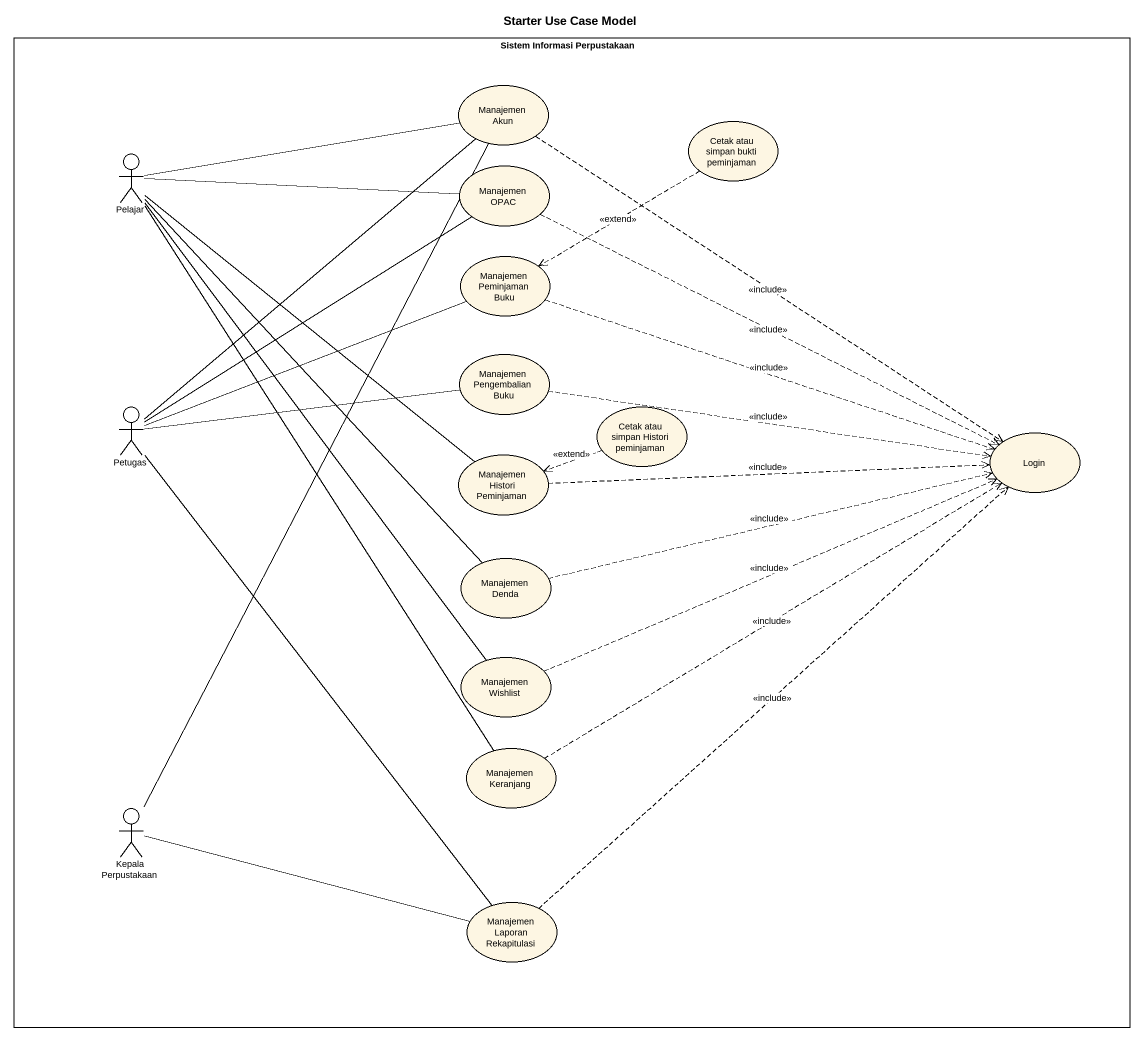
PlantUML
@startuml
title Starter Use Case Model
rectangle "Sistem Informasi Perpustakaan" as Sistem_Informasi {
  usecase "Manajemen Akun" as Manajemen_Akun
  usecase "Cetak atau simpan bukti peminjaman" as Cetak_atau_simpan_bukti
  actor Pelajar
  usecase "Manajemen OPAC" as Manajemen_OPAC
  usecase "Manajemen Peminjaman Buku" as Manajemen_Peminjaman_Buku
  usecase "Manajemen Pengembalian Buku" as Manajemen_Pengembalian_Buku
  actor Petugas
  usecase "Cetak atau simpan Histori peminjaman" as Cetak_atau_simpan_Histori
  usecase Login
  usecase "Manajemen Histori Peminjaman" as Manajemen_Histori_Peminjaman
  usecase "Manajemen Denda" as Manajemen_Denda
  usecase "Manajemen Wishlist" as Manajemen_Wishlist
  usecase "Manajemen Keranjang" as Manajemen_Keranjang
  actor "Kepala Perpustakaan" as Kepala_Perpustakaan
  usecase "Manajemen Laporan Rekapitulasi" as Manajemen_Laporan
}
Manajemen_Akun ..> Login : <<include>>
Cetak_atau_simpan_bukti .left.> Manajemen_Peminjaman_Buku : <<extend>>
Pelajar -right- Manajemen_Akun
Pelajar -right- Manajemen_OPAC
Pelajar -- Manajemen_Histori_Peminjaman
Pelajar -- Manajemen_Denda
Pelajar -- Manajemen_Wishlist
Pelajar -- Manajemen_Keranjang
Manajemen_OPAC .right.> Login : <<include>>
Manajemen_Peminjaman_Buku .right.> Login : <<include>>
Manajemen_Pengembalian_Buku .right.> Login : <<include>>
Petugas -up- Manajemen_Akun
Petugas -up- Manajemen_OPAC
Petugas -right- Manajemen_Peminjaman_Buku
Petugas -right- Manajemen_Pengembalian_Buku
Petugas -- Manajemen_Laporan
Cetak_atau_simpan_Histori .left.> Manajemen_Histori_Peminjaman : <<extend>>
Manajemen_Histori_Peminjaman .right.> Login : <<include>>
Manajemen_Denda .right.> Login : <<include>>
Manajemen_Wishlist .right.> Login : <<include>>
Manajemen_Keranjang .up.> Login : <<include>>
Kepala_Perpustakaan -up- Manajemen_Akun
Kepala_Perpustakaan -right- Manajemen_Laporan
Manajemen_Laporan .up.> Login : <<include>>
@enduml
